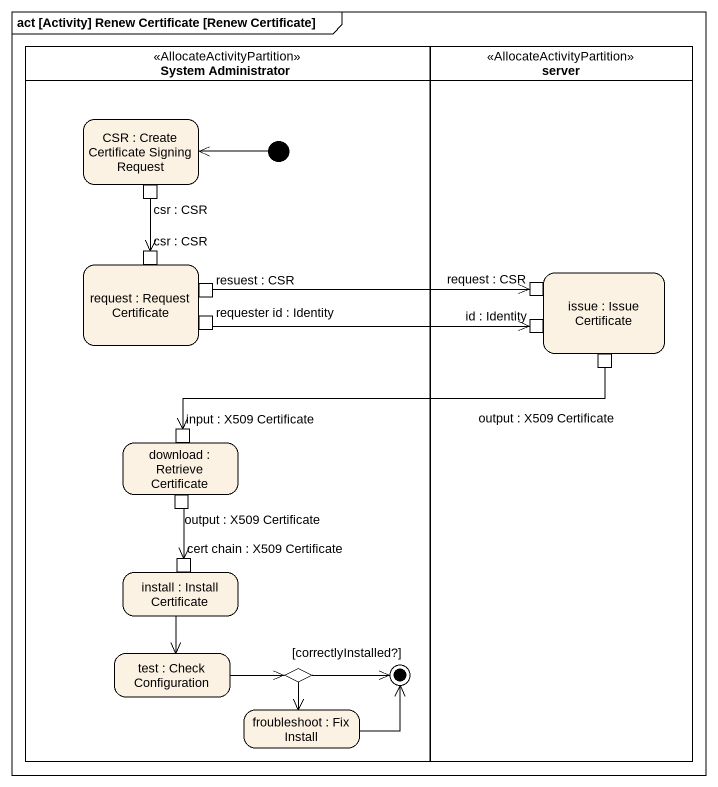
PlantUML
@startuml
mainframe act [Activity] Renew Certificate [Renew Certificate]
hide empty description
state "System Administrator" as System_Administrator <<AllocateActivityPartition>> {
  state "CSR : Create Certificate Signing Request" as CSR {
    state "csr : CSR" as csr_CSR <<outputPin>>
  }
  state "request : Request Certificate" as request {
    state "csr : CSR" as csr_CSR_2 <<inputPin>>
    state "resuest : CSR" as resuest_CSR <<outputPin>>
    state "requester id : Identity" as requester_id_Identity <<outputPin>>
  }
  state "download : Retrieve Certificate" as download {
    state "input : X509 Certificate" as input_X509_Certificate <<inputPin>>
    state "output : X509 Certificate" as output_X509_Certificate_2 <<outputPin>>
  }
  state "install : Install Certificate" as install {
    state "cert chain : X509 Certificate" as cert_chain_X509_Certificate <<inputPin>>
  }
  state "test : Check Configuration" as test
  state choice1 <<choice>>
  state "froubleshoot : Fix Install" as froubleshoot
  [*] -left-> CSR
  choice1 -right-> [*] : [correctlyInstalled?]
  froubleshoot -right-> [*]
}
state server <<AllocateActivityPartition>> {
  state "issue : Issue Certificate" as issue {
    state "request : CSR" as request_CSR <<inputPin>>
    state "id : Identity" as id_Identity <<inputPin>>
    state "output : X509 Certificate" as output_X509_Certificate <<outputPin>>
  }
}
csr_CSR --> csr_CSR_2
resuest_CSR -right-> request_CSR
requester_id_Identity -right-> id_Identity
output_X509_Certificate -left-> input_X509_Certificate
output_X509_Certificate_2 --> cert_chain_X509_Certificate
install --> test
test -right-> choice1
choice1 --> froubleshoot
@enduml
